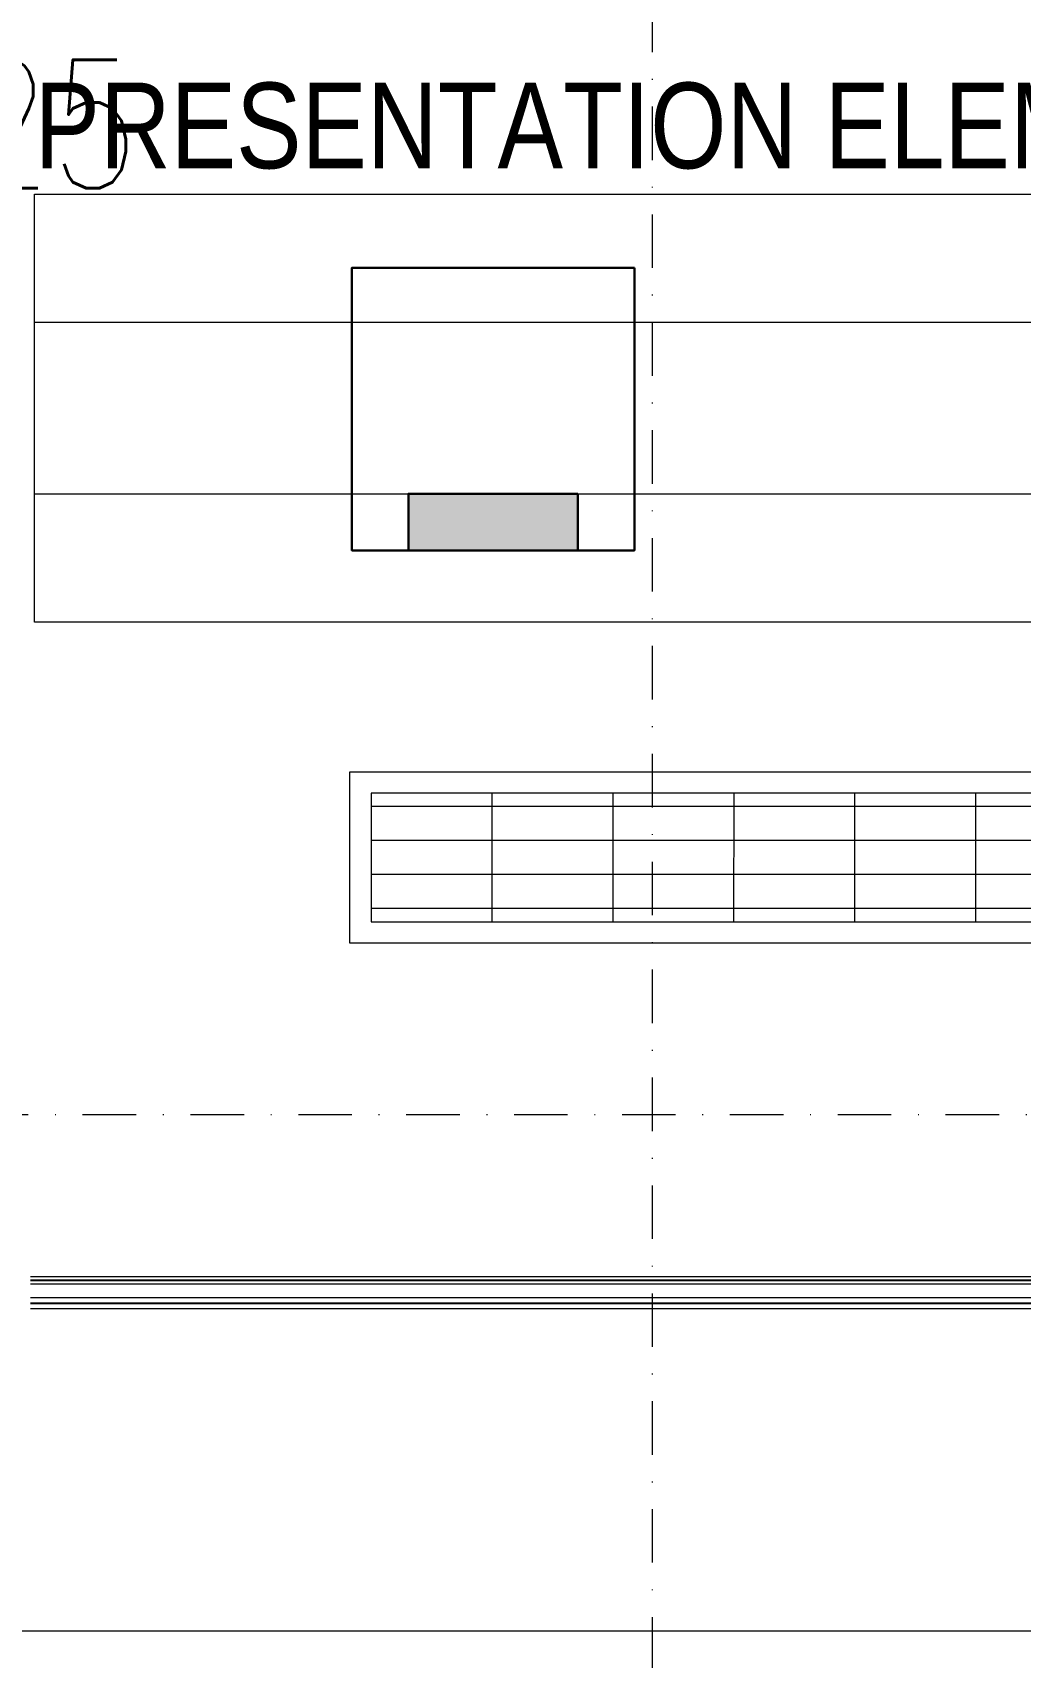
# Model space of a CAD drawing. Extents: x -2050 to 29725, y -1777 to 6820.
# Drawn here: x 7930.4 to 8045.8, y 281.6 to 471.4 of the extents above; entities that cross this region are included whole.
import ezdxf
from ezdxf.enums import TextEntityAlignment as Align

# ---------------------------------------------------------------- set-up
doc = ezdxf.new("R2010")
doc.units = 0
doc.header["$LTSCALE"] = 25
doc.header["$MEASUREMENT"] = 0
doc.linetypes.add('DASHDOT2', pattern=[0.5, 0.25, -0.125, 0, -0.125])
doc.layers.get('0').update_dxf_attribs({"color": 9, "lineweight": 9})
for name, color, linetype, lineweight in [('05', 9, 'Continuous', 9), ('06D', 9, 'Continuous', 9), ('10', 9, 'Continuous', 9), ('15', 9, 'Continuous', 9), ('21', 9, 'Continuous', 9), ('24', 9, 'DASHDOT2', 9), ('32', 9, 'Continuous', 9), ('E-DÖŞEME (ŞAP İÇİ) PRİZ KUTUSU', 7, 'Continuous', 30), ('E-YAZI', 7, 'Continuous', 30)]:
    doc.layers.add(name, color=color, linetype=linetype, lineweight=lineweight)
doc.styles.add('E-YAZI', font='txttw.shx')
doc.styles.add('MuuM_TEXT-STANDART', font='ARIALN.TTF')

# ---------------------------------------------------------------- blocks, each defined once
blk = doc.blocks.new('p-audi-presentation')
for p, q in [((142.5, 35), (260, 35)), ((260, 15), (142.5, 15))]:
    blk.add_line(p, q)
blk.add_lwpolyline([(0, 10), (0, 0), (260, 0), (260, 50), (0, 50), (0, 40)])
blk = doc.blocks.new('p-konvektor_audi')
for p, q in [((250, 89.48), (0, 89.47)), ((250, 89.47), (0, 89.48)), ((0, 89.48), (0, 69.47)), ((199.29, 85.44), (2.49, 85.42)), ((16.61, 71.95), (16.6, 86.99)), ((30.73, 71.95), (30.72, 86.99)), ((44.85, 71.95), (44.84, 86.99)), ((58.96, 71.95), (58.96, 86.99)), ((73.08, 71.95), (73.08, 86.99)), ((196.99, 81.46), (2.49, 81.45)), ((194.68, 77.48), (2.49, 77.47)), ((192.38, 73.51), (2.49, 73.49)), ((0, 69.47), (250, 69.47))]:
    blk.add_line(p, q)
for points in [[(250, 89.47), (0, 89.47), (0, 69.47), (250, 69.47)], [(247.51, 86.99), (247.51, 71.95), (2.49, 71.95), (2.49, 86.99)]]:
    blk.add_lwpolyline(points, close=True)
blk = doc.blocks.new('*U284')
at = {"layer": '15'}
for p, q in [((-1.47, -18.95), (-170.63, -18.95)), ((-1.47, -19.35), (-170.63, -19.35)), ((-1.47, -19.42), (-170.63, -19.42)), ((-1.47, -19.82), (-170.63, -19.82)), ((-1.47, -21.42), (-170.63, -21.42)), ((-1.47, -22.02), (-170.63, -22.02)), ((-1.47, -22.1), (-170.63, -22.1)), ((-1.47, -22.7), (-170.63, -22.7))]:
    blk.add_line(p, q, dxfattribs=at)
blk = doc.blocks.new('10_DÖŞEME (ŞAP İÇİ) PRİZ KUTUSU')
at = {"layer": 'E-DÖŞEME (ŞAP İÇİ) PRİZ KUTUSU'}
blk.add_hatch(color=5, dxfattribs=at).paths.add_polyline_path([(0.734, 0.216), (0.734, 0.706), (-0.734, 0.706), (-0.734, 0.216)])
at = {"layer": 'E-DÖŞEME (ŞAP İÇİ) PRİZ KUTUSU', "color": 5}
for points in [[(1.224, 2.664), (1.224, 0.216), (-1.224, 0.216), (-1.224, 2.664)], [(0.734, 0.706), (0.734, 0.216), (-0.734, 0.216), (-0.734, 0.706)]]:
    blk.add_lwpolyline(points, close=True, dxfattribs=at)

msp = doc.modelspace()

# ---------------------------------------------------------------- linework, layer by layer
at = {"layer": '06D'}
msp.add_lwpolyline([(7067.2, 861.68), (7067.2, 284.7), (9765.58, 284.7)], dxfattribs=at)
at = {"layer": '21', "linetype": 'DASHDOT2'}
msp.add_lwpolyline([(8002.88, 204.47), (8002.88, 4014.1)], dxfattribs=at)
at = {"layer": '24'}
msp.add_lwpolyline([(6827.5, 345), (11027.5, 345)], dxfattribs=at)

# ---------------------------------------------------------------- block references
at = {"layer": '05', "xscale": -1}
msp.add_blockref('p-audi-presentation', (8190.68, 402.5), dxfattribs=at)
at = {"layer": '10'}
msp.add_blockref('*U284', (8100.83, 345), dxfattribs=at)
at = {"layer": '32', "xscale": -1, "rotation": 180}
msp.add_blockref('p-konvektor_audi', (7967.5, 454.48), dxfattribs=at)
at = {"layer": 'E-DÖŞEME (ŞAP İÇİ) PRİZ KUTUSU', "xscale": 13.48039215686274, "yscale": 13.48039215686274, "zscale": 13.48039215686274}
msp.add_blockref('10_DÖŞEME (ŞAP İÇİ) PRİZ KUTUSU', (7984.25, 407.97), dxfattribs=at)

# ---------------------------------------------------------------- texts
at = {"layer": '05', "style": 'MuuM_TEXT-STANDART'}
msp.add_text('PRESENTATION ELEMENT', height=10, dxfattribs=at).set_placement((7930.68, 452.5), align=Align.BOTTOM_LEFT)
at = {"layer": 'E-YAZI', "color": 6, "style": 'E-YAZI', "width": 0.8}
msp.add_text('A-1K L25', height=15, dxfattribs=at).set_placement((7861.62, 453.18))

doc.saveas('drawing.dxf')
